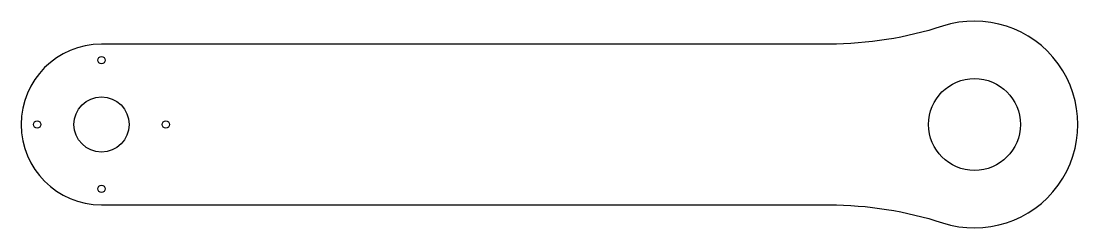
# Model space of a CAD drawing. Header units: millimetres. Extents: x 71 to 301, y -72 to -27.
import ezdxf

# ---------------------------------------------------------------- set-up
doc = ezdxf.new("R2010")
doc.units = ezdxf.units.MM
doc.layers.get('0').update_dxf_attribs({"linetype": 'CONTINUOUS'})

msp = doc.modelspace()

# ---------------------------------------------------------------- linework, layer by layer
msp.add_lwpolyline([(88.78, -66.84), (247.16, -66.84, -0.078569), (271.84, -70.75, 1.375618), (271.84, -27.94, -0.078569), (247.16, -31.84), (88.78, -31.84, 1)], format="xyb", close=True)
for centre, radius in [((88.78, -35.34), 0.8), ((278.78, -49.34), 10), ((88.78, -49.34), 6), ((74.78, -49.34), 0.8), ((102.78, -49.34), 0.8), ((88.78, -63.34), 0.8)]:
    msp.add_circle(centre, radius)

doc.saveas('drawing.dxf')
